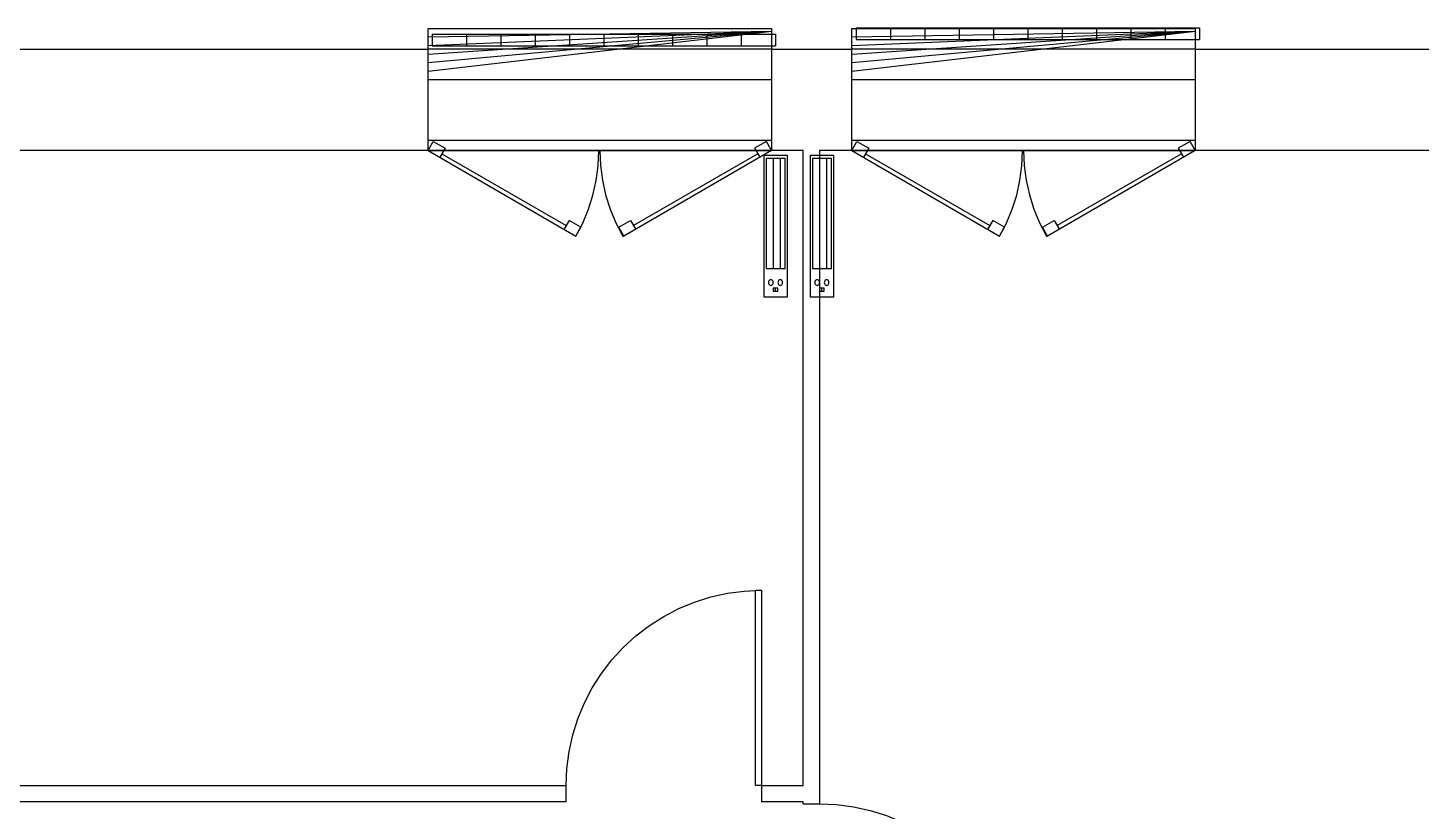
# Model space of a CAD drawing. Header units: millimetres. Extents: x -0.6 to 49.6, y -2.8 to 26.8.
# Drawn here: x 30.6 to 36.52, y 22.12 to 25.45 of the extents above; entities that cross this region are included whole.
import ezdxf
from ezdxf.enums import TextEntityAlignment as Align

# ---------------------------------------------------------------- set-up
doc = ezdxf.new("R2010")
doc.units = ezdxf.units.MM
for name, color, linetype in [('ABY_Equipement', 7, 'Continuous'), ('ABY_Ouverture', 124, 'Continuous'), ('ABY_Parois', 7, 'Continuous')]:
    doc.layers.add(name, color=color, linetype=linetype)

# ---------------------------------------------------------------- blocks, each defined once
blk = doc.blocks.new('OUV_ABY_B1_FEN02')
for p, q in [((-50, 0), (-7, 25)), ((-7, 25), (-5.5, 22.4)), ((-6.7, 25), (-6.77, 25.13)), ((-4.68, 21.13), (-6.7, 25)), ((7, 25), (4.98, 21.16)), ((7, 25), (5.5, 22.4)), ((50, 0), (7, 25)), ((-45.97, 1.02), (-9.82, 21.89)), ((-8.96, 20.4), (-10.46, 23)), ((-5.5, 22.4), (-8.96, 20.4)), ((-3.02, 17.1), (-4.68, 21.13)), ((4.98, 21.16), (3.31, 17.15)), ((5.5, 22.4), (8.96, 20.4)), ((8.96, 20.4), (10.46, 23)), ((45.97, 1.02), (9.82, 21.89)), ((-1.7, 12.94), (-3.02, 17.1)), ((3.31, 17.15), (1.99, 13.02)), ((-0.76, 8.68), (-1.7, 12.94)), ((1.99, 13.02), (1.04, 8.79)), ((-0.19, 4.36), (-0.76, 8.68)), ((1.04, 8.79), (0.46, 4.49)), ((0, 0), (-0.19, 4.36)), ((0.46, 4.49), (0.26, 0.15)), ((-50, 0), (50, 0)), ((-50, -3), (-50, 0)), ((-50, 0), (-48.5, -2.6)), ((-45.04, -0.6), (-46.55, 2.01)), ((0.26, 0.15), (0.26, 0)), ((45.04, -0.6), (46.55, 2.01)), ((50, 0), (48.5, -2.6)), ((50, 0), (50, -3)), ((50, -3), (-50, -3)), ((-48.5, -2.6), (-45.04, -0.6)), ((48.5, -2.6), (45.04, -0.6))]:
    blk.add_line(p, q)
at = {"flags": 1}
for tag, p in [('DATE_ETAT_EQU', (0, -3.71)), ('DATE_ETAT', (0, -3.05)), ('ETAT_EQU', (0, -3.38)), ('ETAT_VOL', (0, -4.04)), ('ETAT', (0, -2.77)), ('DATE_ETAT_VOL', (0, -4.37))]:
    blk.add_attdef(tag, text='', height=0.25, rotation=360, dxfattribs=at).set_placement(p, align=Align.MIDDLE_CENTER)
at = {"color": 0, "linetype": 'ByBlock', "lineweight": -2}
for tag, flags, p in [('NUMCOMP_OUV', 1, (0, -1.93)), ('NUMCOMP_EQU', 1, (0, -2.21)), ('NUMCOMP_VOL', 1, (0, -2.48)), ('OUVERTURE', 13, (0, -0.83)), ('LARGEUR', 5, (0, -1.37)), ('HAUTEUR', 5, (0, -1.64)), ('ALLEGE', 5, (0, -1.1)), ('VOLET', 1, (0, -0.56)), ('SSSC', 1, (0, -0.29))]:
    blk.add_attdef(tag, text='', height=0.25, dxfattribs=dict(at, flags=flags)).set_placement(p, align=Align.MIDDLE)
at = {"flags": 1}
blk.add_attdef('TYPEPORTE', (-1.12, -4.91), '', height=0.25, dxfattribs=at)
blk = doc.blocks.new('VOL_ABY_B3_VOL01')
for p, q in [((-50, -15), (-50, 0)), ((-50, 0), (50, 0)), ((50, 0), (50, -12)), ((50, -2.5), (-50.1, -14.22)), ((50, -2.5), (-50.1, -14.22)), ((50, -5), (-50.08, -14.22)), ((50, -5), (-50.08, -14.22)), ((50, -7.5), (-50.06, -14.22)), ((50, -7.5), (-50.06, -14.22)), ((50, -10), (-50.04, -14.22)), ((50, -10), (-50.04, -14.22)), ((-50, -15), (-50, -12)), ((50, -12), (50, -15)), ((50, -12.5), (-50.02, -14.22)), ((50, -12.5), (-50.02, -14.22)), ((50, -15), (-50, -15))]:
    blk.add_line(p, q)
at = {"color": 0, "linetype": 'ByBlock', "lineweight": -2}
for tag, flags, p in [('PROFONDEUR', 5, (0, -1.07)), ('ANNEE_REN', 1, (0, -3.01)), ('NUMCOMP', 9, (0, -2.71)), ('ALTITUDE', 13, (0, -0.53)), ('LARGEUR', 5, (0, -0.8)), ('HAUTEUR', 5, (0, -1.34)), ('EQMUR', 9, (0, -1.88)), ('EQOUV', 9, (0, -2.16)), ('EQFAC', 9, (0, -1.61)), ('SSSC', 5, (0, -0.26)), ('QTE', 9, (0, -2.44))]:
    blk.add_attdef(tag, text='', height=0.25, dxfattribs=dict(at, flags=flags)).set_placement(p, align=Align.MIDDLE)
for tag, flags, p in [('DATE_ETAT', 1, (0, -3.57)), ('DUREE_VIE', 9, (-0.02, -3.87)), ('ETAT', 9, (0, -3.3))]:
    blk.add_attdef(tag, text='', height=0.25, rotation=360, dxfattribs=dict(flags=flags)).set_placement(p, align=Align.MIDDLE_CENTER)
blk = doc.blocks.new('OUV_ABY_D0_POR01')
for p, q in [((-41.28, 99.62), (-50, 100)), ((-50, 100), (-50, 100)), ((-50, 100), (-50, 0)), ((-47, 100), (-50, 100)), ((-47, 0), (-47, 100)), ((-32.63, 98.48), (-41.28, 99.62)), ((-24.12, 96.59), (-32.63, 98.48)), ((-15.8, 93.97), (-24.12, 96.59)), ((-7.74, 90.63), (-15.8, 93.97)), ((0, 86.6), (-7.74, 90.63)), ((7.36, 81.92), (0, 86.6)), ((14.28, 76.6), (7.36, 81.92)), ((20.71, 70.71), (14.28, 76.6)), ((26.6, 64.28), (20.71, 70.71)), ((31.92, 57.36), (26.6, 64.28)), ((36.6, 50), (31.92, 57.36)), ((40.63, 42.26), (36.6, 50)), ((43.97, 34.2), (40.63, 42.26)), ((46.59, 25.88), (43.97, 34.2)), ((48.48, 17.36), (46.59, 25.88)), ((49.62, 8.72), (48.48, 17.36)), ((50, 0), (49.62, 8.72)), ((-50, 0), (-47, 0))]:
    blk.add_line(p, q)
at = {"flags": 1}
for tag, p in [('DATE_ETAT_EQU', (0, -3.71)), ('DATE_ETAT_VOL', (0, -4.37)), ('DATE_ETAT', (0, -3.05)), ('ETAT_EQU', (0, -3.38)), ('ETAT_VOL', (0, -4.04)), ('ETAT', (0, -2.77))]:
    blk.add_attdef(tag, text='', height=0.25, rotation=360, dxfattribs=at).set_placement(p, align=Align.MIDDLE_CENTER)
at = {"color": 0, "linetype": 'ByBlock', "lineweight": -2}
for tag, flags, p in [('NUMCOMP_OUV', 1, (0, -1.93)), ('NUMCOMP_EQU', 1, (0, -2.21)), ('NUMCOMP_VOL', 1, (0, -2.48)), ('OUVERTURE', 13, (0, -0.83)), ('LARGEUR', 5, (0, -1.37)), ('HAUTEUR', 5, (0, -1.64)), ('ALLEGE', 5, (0, -1.1)), ('VOLET', 1, (0, -0.56)), ('SSSC', 1, (0, -0.29))]:
    blk.add_attdef(tag, text='', height=0.25, dxfattribs=dict(at, flags=flags)).set_placement(p, align=Align.MIDDLE)
at = {"flags": 1}
blk.add_attdef('TYPEPORTE', (-1.12, -4.91), '', height=0.25, dxfattribs=at)
blk = doc.blocks.new('EQU_ABY_J0_GCT02')
for p, q in [((50, 20), (-50, 20)), ((-50, 20), (-50, 0)), ((50, 0), (50, 20)), ((-44, 12), (-46, 12)), ((-46, 12), (-46, 8)), ((-46, 10), (-44, 10)), ((-44, 8), (-44, 12)), ((-41.9, 14.62), (-42, 14)), ((-42, 14), (-41.9, 13.38)), ((-41.62, 15.18), (-41.9, 14.62)), ((-41.9, 13.38), (-41.62, 12.82)), ((-41.18, 15.62), (-41.62, 15.18)), ((-41.62, 12.82), (-41.18, 12.38)), ((-40.62, 15.9), (-41.18, 15.62)), ((-41.18, 12.38), (-40.62, 12.1)), ((-40, 16), (-40.62, 15.9)), ((-40.62, 12.1), (-40, 12)), ((-39.38, 15.9), (-40, 16)), ((-40, 12), (-39.38, 12.1)), ((-38.82, 15.62), (-39.38, 15.9)), ((-39.38, 12.1), (-38.82, 12.38)), ((-38.38, 15.18), (-38.82, 15.62)), ((-38.82, 12.38), (-38.38, 12.82)), ((-38.1, 14.62), (-38.38, 15.18)), ((-38.38, 12.82), (-38.1, 13.38)), ((-38, 14), (-38.1, 14.62)), ((-38.1, 13.38), (-38, 14)), ((-38, 14), (-38, 14)), ((-30, 18), (-30, 2)), ((48, 18), (-30, 18)), ((48, 12), (-30, 12)), ((48, 2), (48, 18)), ((-50, 0), (50, 0)), ((-46, 8), (-44, 8)), ((-41.9, 6.62), (-42, 6)), ((-42, 6), (-41.9, 5.38)), ((-41.62, 7.18), (-41.9, 6.62)), ((-41.9, 5.38), (-41.62, 4.82)), ((-41.18, 7.62), (-41.62, 7.18)), ((-41.62, 4.82), (-41.18, 4.38)), ((-40.62, 7.9), (-41.18, 7.62)), ((-41.18, 4.38), (-40.62, 4.1)), ((-40, 8), (-40.62, 7.9)), ((-40.62, 4.1), (-40, 4)), ((-39.38, 7.9), (-40, 8)), ((-40, 4), (-39.38, 4.1)), ((-38.82, 7.62), (-39.38, 7.9)), ((-39.38, 4.1), (-38.82, 4.38)), ((-38.38, 7.18), (-38.82, 7.62)), ((-38.82, 4.38), (-38.38, 4.82)), ((-38.1, 6.62), (-38.38, 7.18)), ((-38.38, 4.82), (-38.1, 5.38)), ((-38, 6), (-38.1, 6.62)), ((-38.1, 5.38), (-38, 6)), ((-38, 6), (-38, 6)), ((48, 6), (-30, 6)), ((-30, 2), (48, 2)), ((48, 9), (48, 9)), ((48, 9), (48, 9))]:
    blk.add_line(p, q)
at = {"color": 0, "linetype": 'ByBlock', "lineweight": -2}
for tag, flags, p in [('PROFONDEUR', 5, (0, -1.07)), ('ANNEE_REN', 1, (0, -3.01)), ('NUMCOMP', 9, (0, -2.71)), ('ALTITUDE', 13, (0, -0.53)), ('LARGEUR', 5, (0, -0.8)), ('HAUTEUR', 5, (0, -1.34)), ('EQMUR', 9, (0, -1.88)), ('EQOUV', 9, (0, -2.16)), ('EQFAC', 9, (0, -1.61)), ('SSSC', 5, (0, -0.26)), ('QTE', 9, (0, -2.44))]:
    blk.add_attdef(tag, text='', height=0.25, dxfattribs=dict(at, flags=flags)).set_placement(p, align=Align.MIDDLE)
for tag, flags, p in [('DATE_ETAT', 1, (0, -3.57)), ('DUREE_VIE', 9, (-0.02, -3.87)), ('ETAT', 9, (0, -3.3))]:
    blk.add_attdef(tag, text='', height=0.25, rotation=360, dxfattribs=dict(flags=flags)).set_placement(p, align=Align.MIDDLE_CENTER)
blk = doc.blocks.new('EQU_ABY_C2_ELF02')
for p, q in [((-9.98, 0.48), (10.02, 0.48)), ((-9.98, 0.48), (-9.98, -0.52)), ((-7.98, 0.48), (-7.98, -0.52)), ((-5.98, 0.48), (-5.98, -0.52)), ((-3.98, 0.48), (-3.98, -0.52)), ((-1.98, 0.48), (-1.98, -0.52)), ((0.02, 0.48), (0.02, -0.52)), ((2.02, 0.48), (2.02, -0.52)), ((4.02, 0.48), (4.02, -0.52)), ((6.02, 0.48), (6.02, -0.52)), ((8.02, 0.48), (8.02, -0.52)), ((10.02, 0.48), (10.02, -0.52)), ((-9.98, -0.52), (10.02, -0.52))]:
    blk.add_line(p, q)
at = {"color": 0, "linetype": 'ByBlock', "lineweight": -2}
for tag, flags, p in [('ALTITUDE', 13, (-0.002, -0.532)), ('LARGEUR', 5, (-0.002, -0.802)), ('SSSC', 5, (-0.002, -0.262)), ('PROFONDEUR', 5, (-0.002, -1.072)), ('HAUTEUR', 5, (-0.002, -1.342)), ('EQFAC', 9, (-0.002, -1.612)), ('EQMUR', 9, (-0.002, -1.882)), ('EQOUV', 9, (-0.002, -2.16)), ('QTE', 9, (-0.002, -2.438)), ('ANNEE_REN', 1, (-0.002, -3.011)), ('NUMCOMP', 9, (-0.002, -2.713))]:
    blk.add_attdef(tag, text='', height=0.25, dxfattribs=dict(at, flags=flags)).set_placement(p, align=Align.MIDDLE)
for tag, flags, p in [('ETAT', 9, (-0.002, -3.298)), ('DATE_ETAT', 1, (-0.002, -3.572)), ('DUREE_VIE', 9, (-0.015, -3.871))]:
    blk.add_attdef(tag, text='', height=0.25, rotation=360, dxfattribs=dict(flags=flags)).set_placement(p, align=Align.MIDDLE_CENTER)

msp = doc.modelspace()

# ---------------------------------------------------------------- linework, layer by layer
at = {"layer": 'ABY_Ouverture'}
for p, q in [((33.7608, 25.3598, 7.08), (32.3008, 25.3598, 7.08)), ((32.3008, 24.9298, 7.08), (32.3008, 25.3598, 7.08)), ((33.7608, 25.3598, 7.08), (33.7608, 24.9298, 7.08)), ((35.5618, 25.3598, 7.08), (34.1018, 25.3598, 7.08)), ((34.1018, 24.9298, 7.08), (34.1018, 25.3598, 7.08)), ((35.5618, 25.3598, 7.08), (35.5618, 24.9298, 7.08)), ((32.3008, 24.9298, 7.08), (33.7608, 24.9298, 7.08)), ((34.1018, 24.9298, 7.08), (35.5618, 24.9298, 7.08)), ((32.8875, 22.1597, 6.3), (32.8875, 22.2297, 6.3)), ((33.7175, 22.2297, 6.3), (33.7175, 22.1597, 6.3)), ((33.895, 22.1516, 6.3), (33.965, 22.1516, 6.3))]:
    msp.add_line(p, q, dxfattribs=at)
at = {"layer": 'ABY_Parois'}
for p, q in [((28.3578, 25.3598, 6.3), (32.3008, 25.3598, 6.3)), ((33.7608, 25.3598, 6.3), (34.1018, 25.3598, 6.3)), ((35.5618, 25.3598, 6.3), (37.7039, 25.3598, 6.3)), ((32.3008, 24.9298, 6.3), (29.465, 24.9298, 6.3)), ((33.895, 24.9298, 6.3), (33.7608, 24.9298, 6.3)), ((33.895, 22.2297, 6.3), (33.895, 24.9298, 6.3)), ((33.965, 24.9298, 6.3), (33.965, 22.1516, 6.3)), ((34.1018, 24.9298, 6.3), (33.965, 24.9298, 6.3)), ((37.45, 24.9297, 6.3), (35.5618, 24.9298, 6.3)), ((29.465, 22.2297, 6.3), (32.8875, 22.2297, 6.3)), ((33.7175, 22.2297, 6.3), (33.895, 22.2297, 6.3)), ((32.8875, 22.1597, 6.3), (29.395, 22.1597, 6.3)), ((33.895, 22.1597, 6.3), (33.7175, 22.1597, 6.3)), ((33.895, 22.1516, 6.3), (33.895, 22.1597, 6.3))]:
    msp.add_line(p, q, dxfattribs=at)

# ---------------------------------------------------------------- block references
at = {"layer": 'ABY_Equipement', "xscale": 0.0729999989271164, "yscale": 0.05000000074505806, "zscale": 0.2199999988079071}
for p in [(33.0464, 25.3998, 7.08), (34.8489, 25.4267, 7.08)]:
    msp.add_blockref('EQU_ABY_C2_ELF02', p, dxfattribs=at)
at = {"layer": 'ABY_Equipement', "xscale": 0.006000000052154064, "yscale": 0.004999999888241291, "zscale": 0.4000000059604645, "rotation": 90.00020741015327}
for p in [(33.828, 24.6078, 6.3), (34.025, 24.6078, 6.3)]:
    msp.add_blockref('EQU_ABY_J0_GCT02', p, dxfattribs=at)
at = {"layer": 'ABY_Ouverture'}
for name, p, xscale, yscale, rotation in [('VOL_ABY_B3_VOL01', (33.0308, 25.2298, 7.08), 0.01458541490137577, 0.01458541490137577, 180), ('VOL_ABY_B3_VOL01', (34.8318, 25.2298, 7.08), 0.01458541490137577, 0.01458541490137577, 179.9983543261046), ('OUV_ABY_B1_FEN02', (33.0308, 24.9298, 7.08), 0.01460000034421682, 0.01460000034421682, 180), ('OUV_ABY_B1_FEN02', (34.8318, 24.9298, 7.08), 0.01460000034421682, 0.01460000034421682, 179.9983543261046), ('OUV_ABY_D0_POR01', (33.965, 21.7366, 6.3), -0.008299999870359898, 0.008299999870359898, 270)]:
    msp.add_blockref(name, p, dxfattribs=dict(at, xscale=xscale, yscale=yscale, rotation=rotation))
at = {"layer": 'ABY_Ouverture', "xscale": -0.008299999870359898, "yscale": 0.008299999870359898}
msp.add_blockref('OUV_ABY_D0_POR01', (33.3025, 22.2297, 6.3), dxfattribs=at)

doc.saveas('drawing.dxf')
